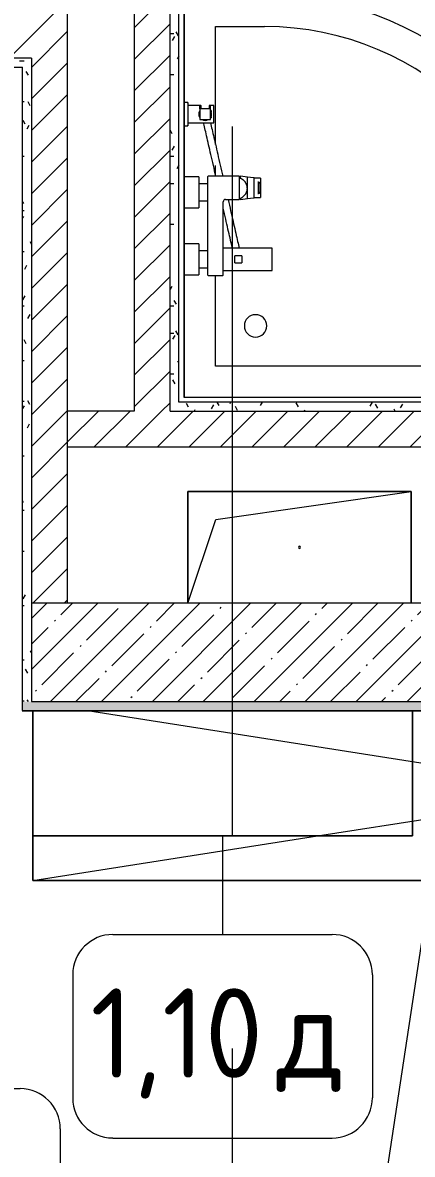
# Model space of a CAD drawing. Header units: millimetres. Extents: x 957 to 67880, y -2706 to 27400.
# Drawn here: x 36660 to 37533, y 4166 to 6700 of the extents above; entities that cross this region are included whole.
import ezdxf

# ---------------------------------------------------------------- set-up
doc = ezdxf.new("R2010")
doc.units = ezdxf.units.MM
doc.linetypes.add('Осевая', pattern=[3175, 635, -476.25, 1587.5, -476.25])
for name, color, linetype, lineweight in [('A-GENM', 7, 'Continuous', 9), ('A-WALL', 7, 'Continuous', 9), ('I-FURN-IDEN', 7, 'Continuous', 9), ('I-WALL', 7, 'Continuous', 9), ('Оси-2', 7, 'Осевая', 9)]:
    doc.layers.add(name, color=color, linetype=linetype, lineweight=lineweight)
for name, color, linetype, lineweight, true_color in [('A-WALL-1', 9, 'Continuous', 9, 0x808080), ('A-WALL-FNSH-1', 9, 'Continuous', 9, 0x808080), ('I-FURN-1', 9, 'Continuous', 9, 0x808080), ('P-SANR-FIXT-1', 9, 'Continuous', 13, 0x808080)]:
    doc.layers.add(name, color=color, linetype=linetype, lineweight=lineweight, true_color=true_color)
doc.styles.add('GOST Common_4', font='GOST_Common.ttf', dxfattribs={"height": 200})
pattern_1 = [(45, (-57529.54, 0), (-35.35534, 35.35534), [])]
pattern_2 = [(0, (-57529.542, 0), (121.92, 30.48), [10.058, -81.382, 10.058, -81.382, -487.68]), (0, (-57529.542, 0), (121.92, 30.48), [-182.88, 10.058, -172.822, 10.058, -81.382, -213.36]), (0, (-57529.542, 0), (121.92, 30.48), [-457.2, 10.058, -50.902, 10.058, -142.342]), (120, (-57483.822, 15.24), (-87.356454, 90.345817), [10.058, -81.382, 10.058, -81.382, -487.68]), (120, (-57483.822, 15.24), (-87.356454, 90.345817), [-182.88, 10.058, -172.822, 10.058, -81.382, -213.36]), (120, (-57483.822, 15.24), (-87.356454, 90.345817), [-457.2, 10.058, -50.902, 10.058, -142.342]), (240, (-57468.582, 76.2), (-34.563546, -120.825817), [10.058, -81.382, 10.058, -81.382, -487.68]), (240, (-57468.582, 76.2), (-34.563546, -120.825817), [-182.88, 10.058, -172.822, 10.058, -81.382, -213.36]), (240, (-57468.582, 76.2), (-34.563546, -120.825817), [-457.2, 10.058, -50.902, 10.058, -142.342])]

# ---------------------------------------------------------------- blocks, each defined once
blk = doc.blocks.new('GM_Отверстие прямоугольное _в плите_ - Отверстие-20657929-План расстановки мебели и оборудования 3 этажа в осях 23-33')
at = {"layer": 'A-GENM'}
for p, q in [((-250, -125), (-250, 125)), ((-250, 125), (250, 125)), ((250, 125), (-250, 125)), ((-250, 125), (-250, -125)), ((-187.5, 62.5), (250, 125)), ((250, 125), (250, -125)), ((250, -125), (250, 125)), ((-250, -125), (-187.5, 62.5))]:
    blk.add_line(p, q, dxfattribs=at)
for start, end in [(360, 180), (180, 360)]:
    blk.add_arc((0, 0), 2.5, start, end, dxfattribs=at)
blk = doc.blocks.new('Шкаф параметрический - 1_33-25588469-План расстановки мебели и оборудования 3 этажа в осях 23-33')
at = {"layer": 'I-FURN-1'}
for p, q in [((0, 380.8), (0, 100)), ((0, 100), (0, 380.8)), ((122.3, 380.8), (1912.5, 100)), ((637.5, 100), (2427.7, 380.8)), ((2550, 100), (2550, 380.8)), ((2550, 380.8), (2550, 100)), ((0, 0), (637.5, 100)), ((0, 100), (0, 0)), ((0, 0), (0, 100)), ((1912.5, 100), (2550, 0)), ((2550, 0), (2550, 100)), ((2550, 100), (2550, 0)), ((0, 0), (2550, 0)), ((2550, 0), (0, 0))]:
    blk.add_line(p, q, dxfattribs=at)
blk = doc.blocks.new('поддон угловой - 900х900-30799906-План расстановки мебели и оборудования 3 этажа в осях 23-33')
at = {"layer": 'P-SANR-FIXT-1'}
for p, q in [((-270, 450), (-450, 450)), ((-450, 450), (-450, -449.9)), ((-380, 115.7), (-380, 380)), ((-380, 380), (-270, 380)), ((-380, 45), (-380, 68.7)), ((-380, -380), (-380, -177)), ((380, -270), (380, -380)), ((450, -291), (450, -270)), ((380, -380), (-380, -380)), ((369.3, -450), (414.1, -450))]:
    blk.add_line(p, q, dxfattribs=at)
for centre, radius, start, end in [((-270, -270), 720, 360, 90), ((-270, -270), 650, 0, 90), ((-290, -290), 25, 90, 270), ((-290, -290), 25, 270, 90)]:
    blk.add_arc(centre, radius, start, end, dxfattribs=at)
blk = doc.blocks.new('Смеситель для ванны с душевым гарнитуром - Смеситель для ванны с душевым гарнитуром-30756537-План расстановки мебели и оборудования 3 этажа в осях 23-33')
at = {"layer": 'P-SANR-FIXT-1'}
for p, q in [((94559.8, 6520.9), (94551.8, 6520.9)), ((94551.8, 6519.3), (94551.8, 6520.9)), ((94551.8, 6520.9), (94551.8, 6519.3)), ((94551.8, 6470.5), (94551.8, 6519.3)), ((94559.8, 6519.3), (94559.8, 6520.9)), ((94559.8, 6520.9), (94559.8, 6519.3)), ((94559.8, 6519.3), (94559.8, 6470.5)), ((94587, 6514.1), (94559.8, 6514.1)), ((94589, 6514.1), (94587, 6514.1)), ((94587, 6514.1), (94587, 6506.9)), ((94587, 6506.9), (94587, 6514.1)), ((94589.5, 6506.9), (94589.5, 6513.6)), ((94607.5, 6513.6), (94607.5, 6506.9)), ((94610.3, 6514.1), (94608, 6514.1)), ((94610.3, 6506.9), (94610.3, 6514.1)), ((94617.8, 6514.1), (94610.3, 6514.1)), ((94610.3, 6514.1), (94610.3, 6506.9)), ((94617.8, 6475.6), (94617.8, 6514.1)), ((94610.5, 6506.9), (94586.5, 6506.9)), ((94586.5, 6506.9), (94586.5, 6482.9)), ((94610.5, 6482.9), (94610.5, 6506.9)), ((94612, 6503.3), (94610.5, 6503.3)), ((94612, 6503.3), (94610.5, 6503.3)), ((94612, 6503.3), (94610.5, 6503.3)), ((94612, 6503.3), (94610.5, 6503.3)), ((94612, 6503.3), (94610.5, 6503.3)), ((94612, 6503.3), (94610.5, 6503.3)), ((94612, 6503.3), (94610.5, 6503.3)), ((94612, 6503.3), (94610.5, 6503.3)), ((94610.5, 6500.1), (94612, 6500.1)), ((94610.5, 6500.1), (94612, 6500.1)), ((94610.5, 6500.1), (94612, 6500.1)), ((94610.5, 6500.1), (94612, 6500.1)), ((94610.5, 6500.1), (94612, 6500.1)), ((94610.5, 6500.1), (94612, 6500.1)), ((94610.5, 6500.1), (94612, 6500.1)), ((94610.5, 6500.1), (94612, 6500.1)), ((94612, 6498.7), (94610.5, 6498.7)), ((94612, 6498.7), (94610.5, 6498.7)), ((94612, 6498.7), (94610.5, 6498.7)), ((94612, 6498.7), (94610.5, 6498.7)), ((94612, 6498.7), (94610.5, 6498.7)), ((94612, 6498.7), (94610.5, 6498.7)), ((94612, 6498.7), (94610.5, 6498.7)), ((94612, 6498.7), (94610.5, 6498.7)), ((94610.5, 6495.5), (94612, 6495.5)), ((94610.5, 6495.5), (94612, 6495.5)), ((94610.5, 6495.5), (94612, 6495.5)), ((94610.5, 6495.5), (94612, 6495.5)), ((94610.5, 6495.5), (94612, 6495.5)), ((94610.5, 6495.5), (94612, 6495.5)), ((94610.5, 6495.5), (94612, 6495.5)), ((94610.5, 6495.5), (94612, 6495.5)), ((94612, 6494.2), (94610.5, 6494.2)), ((94612, 6494.2), (94610.5, 6494.2)), ((94612, 6494.2), (94610.5, 6494.2)), ((94612, 6494.2), (94610.5, 6494.2)), ((94612, 6494.2), (94610.5, 6494.2)), ((94612, 6494.2), (94610.5, 6494.2)), ((94612, 6494.2), (94610.5, 6494.2)), ((94612, 6494.2), (94610.5, 6494.2)), ((94610.5, 6491), (94612, 6491)), ((94610.5, 6491), (94612, 6491)), ((94610.5, 6491), (94612, 6491)), ((94610.5, 6491), (94612, 6491)), ((94610.5, 6491), (94612, 6491)), ((94610.5, 6491), (94612, 6491)), ((94610.5, 6491), (94612, 6491)), ((94610.5, 6491), (94612, 6491)), ((94612, 6489.7), (94610.5, 6489.7)), ((94612, 6489.7), (94610.5, 6489.7)), ((94612, 6489.7), (94610.5, 6489.7)), ((94612, 6489.7), (94610.5, 6489.7)), ((94612, 6489.7), (94610.5, 6489.7)), ((94612, 6489.7), (94610.5, 6489.7)), ((94612, 6489.7), (94610.5, 6489.7)), ((94612, 6489.7), (94610.5, 6489.7)), ((94610.5, 6486.5), (94612, 6486.5)), ((94610.5, 6486.5), (94612, 6486.5)), ((94610.5, 6486.5), (94612, 6486.5)), ((94610.5, 6486.5), (94612, 6486.5)), ((94610.5, 6486.5), (94612, 6486.5)), ((94610.5, 6486.5), (94612, 6486.5)), ((94610.5, 6486.5), (94612, 6486.5)), ((94610.5, 6486.5), (94612, 6486.5)), ((94612, 6503.3), (94612, 6500.1)), ((94612, 6500.1), (94612, 6503.3)), ((94612, 6503.3), (94612, 6500.1)), ((94612, 6500.1), (94612, 6503.3)), ((94612, 6503.3), (94612, 6500.1)), ((94612, 6500.1), (94612, 6503.3)), ((94612, 6503.3), (94612, 6500.1)), ((94612, 6500.1), (94612, 6503.3)), ((94612, 6503.3), (94612, 6500.1)), ((94612, 6500.1), (94612, 6503.3)), ((94612, 6503.3), (94612, 6500.1)), ((94612, 6500.1), (94612, 6503.3)), ((94612, 6503.3), (94612, 6500.1)), ((94612, 6500.1), (94612, 6503.3)), ((94612, 6503.3), (94612, 6500.1)), ((94612, 6500.1), (94612, 6503.3)), ((94612, 6498.7), (94612, 6495.5)), ((94612, 6495.5), (94612, 6498.7)), ((94612, 6498.7), (94612, 6495.5)), ((94612, 6495.5), (94612, 6498.7)), ((94612, 6498.7), (94612, 6495.5)), ((94612, 6495.5), (94612, 6498.7)), ((94612, 6498.7), (94612, 6495.5)), ((94612, 6495.5), (94612, 6498.7)), ((94612, 6498.7), (94612, 6495.5)), ((94612, 6495.5), (94612, 6498.7)), ((94612, 6498.7), (94612, 6495.5)), ((94612, 6495.5), (94612, 6498.7)), ((94612, 6498.7), (94612, 6495.5)), ((94612, 6495.5), (94612, 6498.7)), ((94612, 6498.7), (94612, 6495.5)), ((94612, 6495.5), (94612, 6498.7)), ((94612, 6494.2), (94612, 6491)), ((94612, 6491), (94612, 6494.2)), ((94612, 6494.2), (94612, 6491)), ((94612, 6491), (94612, 6494.2)), ((94612, 6494.2), (94612, 6491)), ((94612, 6491), (94612, 6494.2)), ((94612, 6494.2), (94612, 6491)), ((94612, 6491), (94612, 6494.2)), ((94612, 6494.2), (94612, 6491)), ((94612, 6491), (94612, 6494.2)), ((94612, 6494.2), (94612, 6491)), ((94612, 6491), (94612, 6494.2)), ((94612, 6494.2), (94612, 6491)), ((94612, 6491), (94612, 6494.2)), ((94612, 6494.2), (94612, 6491)), ((94612, 6491), (94612, 6494.2)), ((94612, 6489.7), (94612, 6486.5)), ((94612, 6486.5), (94612, 6489.7)), ((94612, 6489.7), (94612, 6486.5)), ((94612, 6486.5), (94612, 6489.7)), ((94612, 6489.7), (94612, 6486.5)), ((94612, 6486.5), (94612, 6489.7)), ((94612, 6489.7), (94612, 6486.5)), ((94612, 6486.5), (94612, 6489.7)), ((94612, 6489.7), (94612, 6486.5)), ((94612, 6486.5), (94612, 6489.7)), ((94612, 6489.7), (94612, 6486.5)), ((94612, 6486.5), (94612, 6489.7)), ((94612, 6489.7), (94612, 6486.5)), ((94612, 6486.5), (94612, 6489.7)), ((94612, 6489.7), (94612, 6486.5)), ((94612, 6486.5), (94612, 6489.7)), ((94551.8, 6470.5), (94551.8, 6468.9)), ((94551.8, 6468.9), (94551.8, 6470.5)), ((94551.8, 6468.9), (94559.8, 6468.9)), ((94559.8, 6475.6), (94617.8, 6475.6)), ((94559.8, 6470.5), (94559.8, 6468.9)), ((94559.8, 6468.9), (94559.8, 6470.5)), ((94586.5, 6482.9), (94610.5, 6482.9)), ((94551.8, 6284.9), (94551.8, 6354.9)), ((94584.8, 6354.9), (94551.8, 6354.9)), ((94551.8, 6284.9), (94551.8, 6354.9)), ((94584.8, 6354.9), (94551.8, 6354.9)), ((94584.8, 6354.9), (94584.8, 6284.9)), ((94584.8, 6354.9), (94584.8, 6284.9)), ((94604.1, 6339.1), (94584.8, 6339.1)), ((94604.1, 6354.9), (94604.1, 6134.9)), ((94604.1, 6354.9), (94604.1, 6134.9)), ((94674.6, 6355.9), (94605.1, 6355.9)), ((94674.6, 6355.9), (94605.1, 6355.9)), ((94675.6, 6304.9), (94675.6, 6354.9)), ((94675.6, 6304.9), (94675.6, 6354.9)), ((94677.4, 6355.8), (94678.1, 6355.8)), ((94677.4, 6355.8), (94677.4, 6350.8)), ((94693.8, 6353.9), (94678.1, 6355.8)), ((94693.8, 6305.9), (94693.8, 6353.9)), ((94706.6, 6352.3), (94693.8, 6353.9)), ((94708.2, 6352.1), (94706.6, 6352.2)), ((94708.2, 6307.7), (94708.2, 6352.1)), ((94710.6, 6351.8), (94708.2, 6352.1)), ((94719.4, 6351.8), (94710.6, 6351.8)), ((94718.2, 6342.4), (94716.6, 6342.4)), ((94718.2, 6342.4), (94716.7, 6342.4)), ((94718, 6319.5), (94718, 6340.3)), ((94720.9, 6340.3), (94718, 6340.3)), ((94718.2, 6342.4), (94720.7, 6342.4)), ((94718.9, 6340.3), (94718.9, 6342.4)), ((94722.9, 6351.4), (94719.4, 6351.8)), ((94720.9, 6340.3), (94720.9, 6319.5)), ((94722.9, 6351.4), (94722.9, 6308.3)), ((94708.2, 6307.7), (94710.5, 6307.9)), ((94710.5, 6307.9), (94719.4, 6307.9)), ((94718.2, 6317.4), (94716.6, 6317.4)), ((94716.7, 6317.4), (94718.2, 6317.4)), ((94720.9, 6319.5), (94718, 6319.5)), ((94720.7, 6317.4), (94718.2, 6317.4)), ((94718.9, 6317.4), (94718.9, 6319.5)), ((94719.4, 6307.9), (94722.9, 6308.3)), ((94551.8, 6284.9), (94584.8, 6284.9)), ((94551.8, 6284.9), (94584.8, 6284.9)), ((94584.8, 6300.6), (94604.1, 6300.6)), ((94639.1, 6134.9), (94639.1, 6298.9)), ((94639.1, 6134.9), (94639.1, 6298.9)), ((94644.1, 6303.9), (94674.6, 6303.9)), ((94644.1, 6303.9), (94674.6, 6303.9)), ((94677.4, 6307.3), (94677.4, 6304)), ((94678.1, 6304), (94677.4, 6304)), ((94678.1, 6304), (94693.8, 6305.9)), ((94693.8, 6305.9), (94706.6, 6307.5)), ((94706.6, 6307.5), (94708.2, 6307.7)), ((94551.8, 6134.9), (94551.8, 6204.9)), ((94584.8, 6204.9), (94551.8, 6204.9)), ((94551.8, 6134.9), (94551.8, 6204.9)), ((94584.8, 6204.9), (94551.8, 6204.9)), ((94584.8, 6204.9), (94584.8, 6134.9)), ((94584.8, 6204.9), (94584.8, 6134.9)), ((94604.1, 6189.1), (94584.8, 6189.1)), ((94748.6, 6194.9), (94639.1, 6194.9)), ((94749.1, 6145.4), (94749.1, 6194.4)), ((94681.1, 6177.9), (94665.1, 6177.9)), ((94665.1, 6177.4), (94665.1, 6177.9)), ((94665.1, 6177.9), (94665.1, 6177.4)), ((94665.1, 6162.4), (94665.1, 6177.4)), ((94665.1, 6162.4), (94665.1, 6161.9)), ((94665.1, 6161.9), (94665.1, 6162.4)), ((94665.1, 6161.9), (94681.1, 6161.9)), ((94681.1, 6177.4), (94681.1, 6177.9)), ((94681.1, 6177.9), (94681.1, 6177.4)), ((94681.1, 6177.4), (94681.1, 6162.4)), ((94681.1, 6162.4), (94681.1, 6161.9)), ((94681.1, 6161.9), (94681.1, 6162.4)), ((94551.8, 6134.9), (94584.8, 6134.9)), ((94551.8, 6134.9), (94584.8, 6134.9)), ((94584.8, 6150.6), (94604.1, 6150.6)), ((94605.1, 6133.9), (94638.1, 6133.9)), ((94605.1, 6133.9), (94638.1, 6133.9)), ((94639.1, 6144.9), (94748.6, 6144.9))]:
    blk.add_line(p, q, dxfattribs=at)
at = {"layer": 'P-SANR-FIXT-1', "flags": 128}
for points in [[(94622.7, 6355.9), (94621.5, 6361.4), (94620, 6367.7), (94618.6, 6374), (94617.1, 6380.2), (94615.7, 6386.4), (94614.3, 6392.5), (94613, 6398.4), (94611.6, 6404.3), (94610.3, 6410), (94609, 6415.6), (94607.8, 6421.1), (94606.5, 6426.4), (94605.4, 6431.6), (94604.2, 6436.6), (94603.1, 6441.4), (94602, 6446.1), (94601, 6450.6), (94600, 6454.9), (94599.1, 6459), (94598.2, 6462.9), (94597.3, 6466.5), (94596.5, 6470), (94595.8, 6473.2), (94595.2, 6475.6)], [(94610.7, 6475.1), (94611.5, 6471.8), (94612.3, 6468.2), (94613.2, 6464.5), (94614.1, 6460.5), (94615.1, 6456.3), (94616.1, 6451.9), (94617.1, 6447.3), (94618.2, 6442.6), (94619.3, 6437.7), (94620.5, 6432.6), (94621.7, 6427.3), (94623, 6421.9), (94624.2, 6416.4), (94625.5, 6410.7), (94626.9, 6404.9), (94628.2, 6399), (94629.6, 6393), (94631, 6386.9), (94632.4, 6380.7), (94633.8, 6374.5), (94635.3, 6368.2), (94636.8, 6361.8), (94638.1, 6355.9)], [(94675.6, 6352.5), (94676.5, 6352.2), (94677.4, 6351.8), (94678.3, 6351.4), (94679.2, 6350.9), (94680.1, 6350.4), (94681, 6349.9), (94681.8, 6349.4), (94682.6, 6348.8), (94683.4, 6348.2), (94684.1, 6347.5), (94684.9, 6346.8), (94685.6, 6346.1), (94686.3, 6345.4), (94686.9, 6344.6), (94687.5, 6343.8), (94688.1, 6343), (94688.6, 6342.2), (94689.2, 6341.3), (94689.6, 6340.4), (94690.1, 6339.5), (94690.5, 6338.6), (94690.9, 6337.7), (94691.2, 6336.8), (94691.5, 6335.8), (94691.8, 6334.8), (94692, 6333.9), (94692.2, 6332.9), (94692.3, 6331.9), (94692.4, 6330.9), (94692.5, 6329.9), (94692.5, 6328.9)], [(94718, 6340.3), (94718, 6340.7), (94718, 6341.2), (94718, 6341.6), (94718.1, 6341.9), (94718.1, 6342.2), (94718.2, 6342.3), (94718.2, 6342.4)], [(94720.8, 6342.3), (94720.8, 6342.2), (94720.9, 6341.9), (94720.9, 6341.6), (94720.9, 6341.2), (94720.9, 6340.7), (94720.9, 6340.3)], [(94692.5, 6327.9), (94692.4, 6326.9), (94692.3, 6325.9), (94692.2, 6324.9), (94692, 6323.9), (94691.8, 6322.9), (94691.5, 6322), (94691.2, 6321), (94690.9, 6320.1), (94690.5, 6319.1), (94690.1, 6318.2), (94689.6, 6317.3), (94689.2, 6316.5), (94688.7, 6315.6), (94688.1, 6314.8), (94687.5, 6313.9), (94686.9, 6313.2), (94686.3, 6312.4), (94685.6, 6311.7), (94684.9, 6310.9), (94684.2, 6310.3), (94683.4, 6309.6), (94682.6, 6309), (94681.8, 6308.4), (94681, 6307.8), (94680.1, 6307.3), (94679.3, 6306.8), (94678.4, 6306.4), (94677.5, 6306), (94676.5, 6305.6), (94675.6, 6305.2)], [(94718.2, 6317.4), (94718.2, 6317.4), (94718.1, 6317.6), (94718.1, 6317.8), (94718, 6318.2), (94718, 6318.6), (94718, 6319), (94718, 6319.5)], [(94720.9, 6319.5), (94720.9, 6319), (94720.9, 6318.6), (94720.9, 6318.2), (94720.9, 6317.8), (94720.8, 6317.6), (94720.8, 6317.4)], [(94659.6, 6194.9), (94659.2, 6196.8), (94658.3, 6200.5), (94657.4, 6204.5), (94656.5, 6208.7), (94655.5, 6213.1), (94654.4, 6217.7), (94653.3, 6222.4), (94652.2, 6227.3), (94651, 6232.4), (94649.8, 6237.7), (94648.6, 6243.1), (94647.3, 6248.6), (94646, 6254.3), (94644.7, 6260.1), (94643.3, 6266), (94642, 6272), (94640.6, 6278.1), (94639.1, 6284.2)], [(94650.1, 6303.6), (94651.5, 6297.3), (94653, 6291), (94654.4, 6284.7), (94655.8, 6278.6), (94657.2, 6272.5), (94658.6, 6266.6), (94659.9, 6260.7), (94661.2, 6255), (94662.5, 6249.4), (94663.8, 6243.9), (94665, 6238.6), (94666.2, 6233.4), (94667.3, 6228.4), (94668.5, 6223.5), (94669.5, 6218.9), (94670.6, 6214.4), (94671.5, 6210.1), (94672.5, 6206), (94673.4, 6202.1), (94674.2, 6198.4), (94675, 6195)]]:
    blk.add_lwpolyline(points, dxfattribs=at)
at = {"layer": 'P-SANR-FIXT-1'}
for centre, radius, start, end in [((94589, 6513.6), 0.5, 0, 90), ((94608, 6513.6), 0.5, 90, 180), ((94598.5, 6494.9), 14.2, 148.1524, 211.7439), ((94598.5, 6494.9), 14.2, 148.1524, 211.7439), ((94598.5, 6494.9), 14.2, 328.3082, 32.0443), ((94598.5, 6494.9), 14.2, 328.3082, 32.0443), ((94598.5, 6494.9), 14.2, 238.2631, 301.8541), ((94598.5, 6494.9), 14.2, 238.2631, 301.8541), ((94605.1, 6354.9), 1, 90, 180), ((94605.1, 6354.9), 1, 90, 180), ((94674.6, 6354.9), 1, 0, 90), ((94674.6, 6354.9), 1, 0, 90), ((94644.1, 6298.9), 5, 90, 180), ((94644.1, 6298.9), 5, 90, 180), ((94674.6, 6304.9), 1, 270, 0), ((94674.6, 6304.9), 1, 270, 0), ((94748.6, 6194.4), 0.5, 0, 90), ((94605.1, 6134.9), 1, 180, 270), ((94605.1, 6134.9), 1, 180, 270), ((94638.1, 6134.9), 1, 270, 0), ((94638.1, 6134.9), 1, 270, 0), ((94748.6, 6145.4), 0.5, 270, 0)]:
    blk.add_arc(centre, radius, start, end, dxfattribs=at)
blk = doc.blocks.new('Марка_Мебель - В прямоуг_Balcon_Марка-25523697-План расстановки мебели и оборудования 3 этажа в осях 23-33')
at = {"layer": 'I-FURN-IDEN'}
for p, q in [((-2.455, 2.278), (2.455, 2.278)), ((-3.355, 1.378), (-3.355, -1.384)), ((3.355, 1.378), (3.355, -1.378)), ((-2.461, -2.278), (2.455, -2.278))]:
    blk.add_line(p, q, dxfattribs=at)
for centre, radius, start, end in [((-2.455, 1.378), 0.9, 90, 180), ((2.455, 1.378), 0.9, 0, 90), ((-2.461, -1.384), 0.893, 180, 270), ((2.455, -1.378), 0.9, 270, 0)]:
    blk.add_arc(centre, radius, start, end, dxfattribs=at)

msp = doc.modelspace()

# ---------------------------------------------------------------- hatches: boundary and pattern name
at = {"layer": 'I-WALL'}
h = msp.add_hatch(dxfattribs=at)
h.set_pattern_fill('FP_5', color=256, style=0, pattern_type=2)
h.set_pattern_definition(pattern_1)
h.paths.add_polyline_path([(36760.5, 5400), (36760.5, 10380), (36680.5, 10380), (36680.5, 5400)])
h = msp.add_hatch(dxfattribs=at)
h.set_pattern_fill('FP_35', color=256, style=0, pattern_type=2)
h.set_pattern_definition(pattern_2)
h.paths.add_polyline_path([(36990.5, 5830), (37010.5, 5830), (37010.5, 8060), (36990.5, 8060), (36990.5, 5848.7)])
h = msp.add_hatch(dxfattribs=at)
h.set_pattern_fill('FP_5', color=256, style=0, pattern_type=2)
h.set_pattern_definition(pattern_1)
h.paths.add_polyline_path([(36910.5, 5830), (36990.5, 5830), (36990.5, 7980), (36910.5, 7980), (36910.5, 5862.4)])
h = msp.add_hatch(dxfattribs=at)
h.set_pattern_fill('FP_5', color=256, style=0, pattern_type=2)
h.set_pattern_definition(pattern_1)
h.paths.add_polyline_path([(36660.5, 6620), (36680.5, 6620), (36680.5, 6700), (35880.5, 6700), (35880.5, 6620), (36542.8, 6620)])
h.paths.add_polyline_path([(34930.5, 6620), (34930.5, 6700), (34500.5, 6700), (34500.5, 6620), (34900.5, 6620)])
h = msp.add_hatch(dxfattribs=at)
h.set_pattern_fill('FP_35', color=256, style=0, pattern_type=2)
h.set_pattern_definition(pattern_2)
h.paths.add_polyline_path([(36659.5, 6600), (36660.5, 6600), (36660.2, 6620), (35910.5, 6619.2), (35910.5, 6612), (35880.5, 6612), (35880.5, 6600), (36542.8, 6600)])
h.paths.add_polyline_path([(34880.5, 6600), (34930.5, 6600), (34930.5, 6612), (34900.5, 6612), (34900.5, 6620), (34500.5, 6620), (34500.5, 6600), (34800.5, 6600)])
h = msp.add_hatch(dxfattribs=at)
h.set_pattern_fill('FP_35', color=256, style=0, pattern_type=2)
h.set_pattern_definition(pattern_2)
h.paths.add_polyline_path([(36680.5, 5180), (36680.5, 6620), (36660.5, 6620), (36660.5, 5180)])
h = msp.add_hatch(dxfattribs=at)
h.set_pattern_fill('FP_5', color=256, style=0, pattern_type=2)
h.set_pattern_definition(pattern_1)
h.paths.add_polyline_path([(37730.5, 5750), (37730.5, 5830), (36760.5, 5830), (36760.5, 5750), (37497.3, 5750)])
h = msp.add_hatch(dxfattribs=at)
h.set_pattern_fill('FP_35', color=256, style=0, pattern_type=2)
h.set_pattern_definition(pattern_2)
h.paths.add_polyline_path([(37010.5, 5830), (37830.5, 5830), (37830.5, 5850), (37010.5, 5850)])
h = msp.add_hatch(dxfattribs=at)
h.set_pattern_fill('FP_4', color=256, style=0, pattern_type=2)
h.set_pattern_definition([(45, (-57529.54, 0), (-57.024626, 57.024626), []), (45, (-57472.52, 0), (-57.024626, 57.024626), [100.806, -20.161, 3.353, -16.808])])
h.paths.add_polyline_path([(44000.5, 5180), (44080.5, 5180), (44080.5, 5400), (43180.5, 5400), (43180.5, 5180), (43647, 5180)])
h.paths.add_polyline_path([(39724.3, 5180), (42130.5, 5180), (42130.5, 5400), (36680.5, 5400), (36680.5, 5180), (39088, 5180)])
h = msp.add_hatch(dxfattribs=at)
h.set_pattern_fill('FP_35', color=256, style=0, pattern_type=2)
h.set_pattern_definition(pattern_2)
h.paths.add_polyline_path([(44027, 5160), (44080.5, 5160), (44040.5, 5180), (43210.5, 5180), (43210.5, 5172), (43180.5, 5172), (43180.5, 5160), (44000.5, 5160)])
h.paths.add_polyline_path([(37533.2, 5160), (42130.5, 5160), (42130.5, 5172), (42100.5, 5172), (42100.5, 5180), (36660.5, 5180), (36660.5, 5160), (37179.1, 5160)])

# ---------------------------------------------------------------- linework, layer by layer
at = {"layer": 'A-WALL'}
for p, q in [((36680.5, 6620), (35910.5, 6620)), ((35880.5, 6600), (36660.5, 6600)), ((36660.5, 5180), (36660.5, 6600)), ((36990.5, 5830), (37810.5, 5830)), ((36680.5, 5180), (42100.5, 5180))]:
    msp.add_line(p, q, dxfattribs=at)
at = {"layer": 'A-WALL-1'}
for p, q in [((36760.5, 10000), (36760.5, 5400)), ((36990.5, 5830), (36990.5, 8060)), ((37010.5, 5850), (37010.5, 8080)), ((36910.5, 7980), (36910.5, 5830)), ((36680.5, 6620), (36680.5, 5180)), ((36910.5, 5830), (36760.5, 5830)), ((36760.5, 5750), (37730.5, 5750)), ((40410.5, 5400), (36680.5, 5400)), ((36660.5, 5160), (42130.5, 5160))]:
    msp.add_line(p, q, dxfattribs=at)
at = {"layer": 'A-WALL-FNSH-1'}
for p, q in [((36660.5, 5160), (36660.5, 5180)), ((36659.5, 5159), (42130.5, 5159))]:
    msp.add_line(p, q, dxfattribs=at)
at = {"layer": 'I-FURN-1'}
for p, q in [((36683.2, 5160), (36683.2, 4879.2)), ((36683.2, 4879.2), (36683.2, 5160)), ((37533.2, 4879.2), (37533.2, 5160)), ((37533.2, 5160), (37533.2, 4879.2)), ((36683.2, 4879.2), (37533.2, 4879.2)), ((37533.2, 4879.2), (36683.2, 4879.2))]:
    msp.add_line(p, q, dxfattribs=at)
at = {"layer": 'I-FURN-IDEN'}
for p, q in [((37108.2, 4879.2), (37108.2, 4658.6)), ((37574.5, 4779.2), (37476.4, 4129.8))]:
    msp.add_line(p, q, dxfattribs=at)
at = {"layer": 'I-WALL'}
for p, q in [((37021.5, 8091), (37021.5, 5861)), ((37021.5, 5861), (37841.5, 5861)), ((37841.5, 5850), (37010.5, 5850))]:
    msp.add_line(p, q, dxfattribs=at)
at = {"layer": 'Оси-2'}
msp.add_line((37130.5, 593.7), (37130.5, 19191.6), dxfattribs=at)

# ---------------------------------------------------------------- block references
at = {"layer": 'A-GENM'}
msp.add_blockref('GM_Отверстие прямоугольное _в плите_ - Отверстие-20657929-План расстановки мебели и оборудования 3 этажа в осях 23-33', (37280.5, 5525), dxfattribs=at)
at = {"layer": 'I-FURN-1'}
msp.add_blockref('Шкаф параметрический - 1_33-25588469-План расстановки мебели и оборудования 3 этажа в осях 23-33', (36683.2, 4779.2), dxfattribs=at)
at = {"layer": 'I-FURN-IDEN', "xscale": 99.99999999999993, "yscale": 99.99999999999993, "zscale": 99.99999999999993}
for p in [(37108.2, 4430.8), (36409.3, 4085.7)]:
    msp.add_blockref('Марка_Мебель - В прямоуг_Balcon_Марка-25523697-План расстановки мебели и оборудования 3 этажа в осях 23-33', p, dxfattribs=at)
at = {"layer": 'P-SANR-FIXT-1'}
for name, p in [('поддон угловой - 900х900-30799906-План расстановки мебели и оборудования 3 этажа в осях 23-33', (37472.1, 6310.9)), ('Смеситель для ванны с душевым гарнитуром - Смеситель для ванны с душевым гарнитуром-30756537-План расстановки мебели и оборудования 3 этажа в осях 23-33', (-57529.5, 0))]:
    msp.add_blockref(name, p, dxfattribs=at)

# ---------------------------------------------------------------- texts
at = {"layer": 'I-FURN-IDEN', "char_height": 200, "attachment_point": 1, "style": 'GOST Common_4'}
for s, insert, width in [('1,10', (36812.2, 4537.9), 505.063), ('\\fGOST Common|b0|i0|c204|p34|;д', (37229, 4537.9), 176.371)]:
    msp.add_mtext(s, dxfattribs=dict(at, insert=insert, width=width))

doc.saveas('drawing.dxf')
